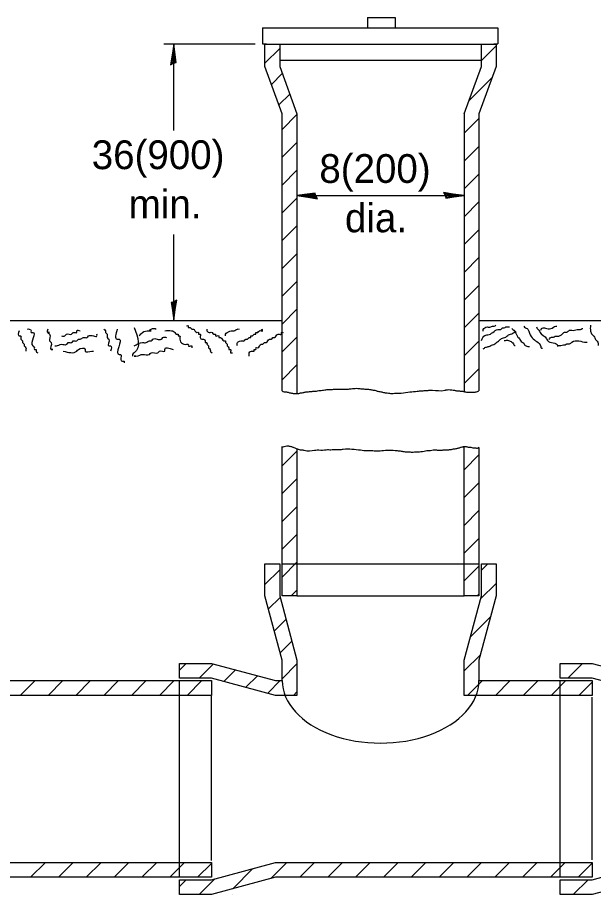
# Model space of a CAD drawing. Extents: x 116921 to 126621, y 61351 to 76334.
# Drawn here: x 125291.1 to 125431.1, y 61514.1 to 61727.3 of the extents above; entities that cross this region are included whole.
import ezdxf

# ---------------------------------------------------------------- set-up
doc = ezdxf.new("R2010")
doc.units = 0
doc.layers.add('Default', color=7, linetype='Continuous')
doc.layers.add('Sheets_General Details', color=7, linetype='Continuous')

msp = doc.modelspace()

# ---------------------------------------------------------------- linework, layer by layer
at = {"layer": 'Default'}
for points in [[(125329.01, 61716.26), (125329.69, 61716.42), (125329.4, 61718.36), (125329.07, 61720.85), (125328.71, 61718.19), (125328.3, 61715.85), (125329.01, 61716.26), (125329.46, 61716.47), (125329.07, 61719.18), (125328.55, 61716.22), (125329.13, 61716.65), (125329.05, 61717.9), (125328.87, 61716.7)], [(125363.62, 61683.95), (125363.46, 61684.64), (125361.52, 61684.34), (125359.03, 61684.02), (125361.69, 61683.65), (125364.03, 61683.24), (125363.62, 61683.95), (125363.41, 61684.4), (125360.7, 61684.01), (125363.66, 61683.49), (125363.23, 61684.08), (125361.98, 61684), (125363.18, 61683.82)], [(125395.09, 61684.09), (125395.25, 61683.4), (125397.19, 61683.7), (125399.68, 61684.02), (125397.02, 61684.38), (125394.68, 61684.79), (125395.09, 61684.09), (125395.3, 61683.63), (125398.01, 61684.02), (125395.05, 61684.54), (125395.48, 61683.96), (125396.73, 61684.04), (125395.53, 61684.22)], [(125329.14, 61658.2), (125328.45, 61658.05), (125328.75, 61656.11), (125329.07, 61653.61), (125329.44, 61656.28), (125329.85, 61658.61), (125329.14, 61658.2), (125328.69, 61658), (125329.08, 61655.29), (125329.6, 61658.25), (125329.01, 61657.81), (125329.09, 61656.57), (125329.27, 61657.77)]]:
    msp.add_lwpolyline(points, dxfattribs=at)
at = {"layer": 'Sheets_General Details'}
for p, q in [((125376.16, 61727.32), (125376.16, 61724.79)), ((125376.16, 61727.32), (125382.91, 61727.32)), ((125382.91, 61727.32), (125382.91, 61724.79)), ((125350.67, 61724.79), (125407.89, 61724.79)), ((125350.67, 61724.79), (125350.67, 61720.89)), ((125407.89, 61724.79), (125407.89, 61720.89)), ((125348.86, 61720.85), (125326.68, 61720.85)), ((125329.07, 61699.88), (125329.07, 61720.85)), ((125350.67, 61720.89), (125351.66, 61720.89)), ((125351.25, 61715.42), (125351.25, 61720.85)), ((125351.25, 61720.85), (125354.84, 61720.85)), ((125354.84, 61720.85), (125403.87, 61720.85)), ((125354.84, 61720.85), (125354.84, 61715.42)), ((125403.87, 61715.42), (125403.87, 61720.85)), ((125403.87, 61720.85), (125407.46, 61720.85)), ((125406.88, 61720.89), (125407.89, 61720.89)), ((125407.46, 61720.85), (125407.46, 61715.42)), ((125355.44, 61703.91), (125351.25, 61715.42)), ((125354.84, 61716.97), (125403.87, 61716.97)), ((125354.84, 61715.42), (125359.03, 61703.91)), ((125399.68, 61703.91), (125403.87, 61715.42)), ((125407.46, 61715.42), (125403.27, 61703.91)), ((125355.44, 61636.5), (125355.44, 61703.91)), ((125359.03, 61703.91), (125359.03, 61635.91)), ((125399.68, 61703.91), (125399.68, 61636.35)), ((125403.27, 61703.91), (125403.27, 61636.5)), ((125359.03, 61684.02), (125399.68, 61684.02)), ((125329.07, 61653.61), (125329.07, 61674.59)), ((125205.96, 61653.61), (125355.44, 61653.61)), ((125403.27, 61653.61), (125558.8, 61653.61)), ((125355.44, 61586.66), (125355.44, 61623.03)), ((125359.03, 61622.52), (125359.03, 61586.66)), ((125399.68, 61586.66), (125399.68, 61623.03)), ((125403.27, 61622.78), (125403.27, 61586.66)), ((125351.25, 61586.66), (125351.25, 61594.44)), ((125351.25, 61594.44), (125354.84, 61594.44)), ((125354.84, 61594.44), (125354.84, 61586.66)), ((125355.44, 61594.44), (125403.27, 61594.44)), ((125403.87, 61594.44), (125407.46, 61594.44)), ((125403.87, 61586.66), (125403.87, 61594.44)), ((125407.46, 61594.44), (125407.46, 61586.66)), ((125355.44, 61571.05), (125351.25, 61586.66)), ((125354.84, 61586.66), (125359.03, 61571.05)), ((125359.03, 61586.66), (125355.44, 61586.66)), ((125359.03, 61586.66), (125399.68, 61586.66)), ((125399.68, 61571.05), (125403.87, 61586.66)), ((125403.27, 61586.66), (125399.68, 61586.66)), ((125407.46, 61586.66), (125403.27, 61571.05)), ((125330.45, 61566.67), (125330.45, 61570.25)), ((125330.45, 61570.25), (125338.22, 61570.25)), ((125338.22, 61570.25), (125353.84, 61566.07)), ((125355.44, 61566.07), (125355.44, 61571.05)), ((125359.03, 61571.05), (125359.03, 61562.48)), ((125399.68, 61562.48), (125399.68, 61571.05)), ((125403.27, 61571.05), (125403.27, 61566.07)), ((125423, 61566.67), (125423, 61570.25)), ((125423, 61570.25), (125430.77, 61570.25)), ((125430.77, 61570.25), (125446.39, 61566.07)), ((125203.83, 61566.07), (125338.22, 61566.07)), ((125338.22, 61566.67), (125330.45, 61566.67)), ((125330.45, 61518.24), (125330.45, 61566.07)), ((125353.84, 61562.48), (125338.22, 61566.67)), ((125338.22, 61566.07), (125338.22, 61562.48)), ((125353.84, 61566.07), (125355.44, 61566.07)), ((125403.27, 61566.07), (125430.77, 61566.07)), ((125430.77, 61566.67), (125423, 61566.67)), ((125423, 61518.24), (125423, 61566.07)), ((125446.39, 61562.48), (125430.77, 61566.67)), ((125430.77, 61566.07), (125430.77, 61562.48)), ((125338.22, 61562.48), (125203.52, 61562.48)), ((125338.22, 61522.28), (125338.22, 61562.26)), ((125359.03, 61562.48), (125353.84, 61562.48)), ((125430.77, 61562.48), (125399.68, 61562.48)), ((125430.77, 61522.51), (125430.77, 61562.03)), ((125203.36, 61521.83), (125338.22, 61521.83)), ((125338.22, 61517.64), (125353.84, 61521.83)), ((125338.22, 61521.83), (125338.22, 61518.24)), ((125353.84, 61521.83), (125430.77, 61521.83)), ((125430.77, 61521.83), (125430.77, 61518.24)), ((125430.77, 61517.64), (125446.39, 61521.83)), ((125338.22, 61518.24), (125203.52, 61518.24)), ((125330.45, 61514.05), (125330.45, 61517.64)), ((125330.45, 61517.64), (125338.22, 61517.64)), ((125353.84, 61518.24), (125338.22, 61514.05)), ((125430.77, 61518.24), (125353.84, 61518.24)), ((125423, 61517.64), (125430.77, 61517.64)), ((125423, 61514.05), (125423, 61517.64)), ((125446.39, 61518.24), (125430.77, 61514.05)), ((125338.22, 61514.05), (125330.45, 61514.05)), ((125343.48, 61514.05), (125343.48, 61514.05)), ((125430.77, 61514.05), (125423, 61514.05))]:
    msp.add_line(p, q, dxfattribs=at)
for points in [[(125351.25, 61716.23), (125354.84, 61719.82)], [(125403.87, 61716.88), (125407.46, 61720.47)], [(125352.84, 61711.05), (125355.47, 61713.68)], [(125400.84, 61707.09), (125406.48, 61712.73)], [(125354.65, 61706.09), (125357.28, 61708.72)], [(125355.44, 61700.12), (125359.03, 61703.71)], [(125399.68, 61699.17), (125403.27, 61702.76)], [(125355.44, 61693.36), (125359.03, 61696.94)], [(125399.68, 61692.41), (125403.27, 61695.99)], [(125355.44, 61686.59), (125359.03, 61690.18)], [(125399.68, 61685.64), (125403.27, 61689.23)], [(125355.44, 61679.83), (125359.03, 61683.42)], [(125399.68, 61678.88), (125403.27, 61682.47)], [(125355.44, 61673.06), (125359.03, 61676.65)], [(125399.68, 61672.11), (125403.27, 61675.7)], [(125355.44, 61666.3), (125359.03, 61669.89)], [(125399.68, 61665.35), (125403.27, 61668.94)], [(125355.44, 61659.54), (125359.03, 61663.12)], [(125399.68, 61658.59), (125403.27, 61662.17)], [(125355.44, 61652.77), (125359.03, 61656.36)], [(125399.68, 61651.82), (125403.27, 61655.41)], [(125355.44, 61646.01), (125359.03, 61649.59)], [(125399.68, 61645.06), (125403.27, 61648.65)], [(125355.44, 61639.25), (125359.03, 61642.83)], [(125399.68, 61638.29), (125403.27, 61641.88)], [(125355.44, 61618.3), (125359.03, 61621.88)], [(125399.68, 61617.34), (125403.27, 61620.93)], [(125355.44, 61611.53), (125359.03, 61615.12)], [(125399.68, 61610.58), (125403.27, 61614.17)], [(125355.44, 61604.77), (125359.03, 61608.35)], [(125399.68, 61603.82), (125403.27, 61607.4)], [(125355.44, 61598), (125359.03, 61601.59)], [(125399.68, 61597.05), (125403.27, 61600.64)], [(125355.44, 61591.24), (125359.03, 61594.83)], [(125399.68, 61590.29), (125403.27, 61593.87)], [(125403.87, 61592.89), (125405.42, 61594.44)], [(125351.25, 61589.4), (125354.84, 61592.99)], [(125403.67, 61585.92), (125407.46, 61589.71)], [(125357.63, 61586.66), (125359.03, 61588.06)], [(125402.83, 61586.66), (125403.27, 61587.11)], [(125352.1, 61583.49), (125354.93, 61586.31)], [(125353.54, 61578.15), (125356.37, 61580.98)], [(125401.19, 61576.69), (125406.09, 61581.58)], [(125354.96, 61572.82), (125357.79, 61575.65)], [(125399.68, 61568.41), (125403.62, 61572.34)], [(125330.45, 61568.6), (125332.11, 61570.25)], [(125335.29, 61566.67), (125338.73, 61570.12)], [(125355.44, 61566.53), (125359.03, 61570.11)], [(125424.84, 61566.66), (125428.43, 61570.25)], [(125341.24, 61565.86), (125344.07, 61568.69)], [(125291.76, 61562.48), (125295.35, 61566.07)], [(125298.53, 61562.48), (125302.11, 61566.07)], [(125305.29, 61562.48), (125308.87, 61566.07)], [(125312.06, 61562.48), (125315.64, 61566.07)], [(125318.82, 61562.48), (125322.4, 61566.07)], [(125325.58, 61562.48), (125329.17, 61566.07)], [(125332.35, 61562.48), (125335.93, 61566.07)], [(125346.57, 61564.43), (125349.4, 61567.26)], [(125351.91, 61563), (125354.98, 61566.07)], [(125400.52, 61562.48), (125404.1, 61566.07)], [(125407.28, 61562.48), (125410.87, 61566.07)], [(125414.05, 61562.48), (125417.63, 61566.07)], [(125420.81, 61562.48), (125424.4, 61566.07)], [(125427.57, 61562.48), (125430.77, 61565.68)], [(125358.16, 61562.48), (125359.03, 61563.35)], [(125294.28, 61518.24), (125297.87, 61521.83)], [(125301.05, 61518.24), (125304.63, 61521.83)], [(125307.81, 61518.24), (125311.4, 61521.83)], [(125314.58, 61518.24), (125318.16, 61521.82)], [(125321.34, 61518.24), (125324.93, 61521.83)], [(125328.11, 61518.24), (125331.69, 61521.82)], [(125334.87, 61518.24), (125338.22, 61521.59)], [(125352.66, 61517.92), (125356.56, 61521.83)], [(125359.74, 61518.24), (125363.33, 61521.83)], [(125366.51, 61518.24), (125370.09, 61521.83)], [(125373.27, 61518.24), (125376.85, 61521.82)], [(125380.03, 61518.24), (125383.62, 61521.83)], [(125386.79, 61518.24), (125390.39, 61521.83)], [(125393.56, 61518.24), (125397.15, 61521.83)], [(125400.32, 61518.24), (125403.91, 61521.83)], [(125407.09, 61518.24), (125410.68, 61521.83)], [(125413.85, 61518.24), (125417.44, 61521.83)], [(125420.62, 61518.24), (125424.21, 61521.83)], [(125427.38, 61518.24), (125430.77, 61521.63)], [(125343.42, 61515.45), (125348.32, 61520.35)], [(125330.45, 61516.01), (125332.08, 61517.64)], [(125335.26, 61514.05), (125339.08, 61517.87)], [(125423, 61517.62), (125423.02, 61517.64)], [(125426.19, 61514.05), (125429.78, 61517.64)]]:
    msp.add_lwpolyline(points, dxfattribs=at)
msp.add_ellipse((125379.36, 61566.07), major_axis=(-23.91, 0), ratio=0.635939, start_param=0, end_param=3.141593, dxfattribs=at)
for points in [[(125291.5, 61651.15), (125291.5, 61649.91), (125291.91, 61649.91), (125291.91, 61649.09), (125292.32, 61648.68), (125292.32, 61648.27), (125292.74, 61647.86), (125292.74, 61647.45), (125293.15, 61647.03), (125293.15, 61646.62), (125293.15, 61646.21)], [(125293.56, 61651.56), (125293.97, 61651.56), (125294.38, 61651.15), (125294.38, 61650.74), (125294.79, 61650.74), (125294.79, 61647.45), (125295.2, 61647.03), (125295.2, 61646.62), (125295.61, 61646.62), (125295.61, 61646.21), (125296.03, 61645.8)], [(125298.49, 61651.56), (125298.49, 61650.74), (125298.9, 61650.74), (125298.49, 61650.74), (125298.9, 61650.32), (125298.9, 61648.68), (125299.32, 61648.27), (125299.32, 61646.62), (125299.72, 61646.62), (125299.32, 61646.62)], [(125301.78, 61649.91), (125302.6, 61649.91), (125303.02, 61650.32), (125304.25, 61650.32), (125304.66, 61650.74), (125305.48, 61650.74), (125305.48, 61651.15), (125306.31, 61651.15)], [(125312.06, 61651.56), (125312.48, 61651.15), (125312.48, 61650.74), (125312.89, 61650.32), (125312.89, 61649.5), (125313.3, 61649.09), (125313.3, 61647.45), (125313.71, 61647.45), (125313.71, 61646.21)], [(125315.35, 61651.56), (125315.35, 61649.09), (125315.77, 61649.09), (125315.77, 61645.39), (125316.18, 61645.39), (125316.18, 61644.15), (125316.59, 61643.74), (125317, 61643.74), (125317, 61643.33)], [(125319.47, 61651.97), (125319.47, 61645.8), (125319.05, 61645.39), (125319.05, 61644.98)], [(125320.7, 61649.91), (125321.52, 61650.74), (125323.17, 61651.15), (125323.58, 61651.15), (125323.17, 61651.15), (125323.58, 61651.56), (125324.81, 61651.56)], [(125326.87, 61651.15), (125328.51, 61651.15), (125329.34, 61650.74), (125329.75, 61650.32), (125330.16, 61650.32), (125330.16, 61649.91), (125330.57, 61649.91), (125330.57, 61649.5), (125332.21, 61647.86), (125332.62, 61647.86), (125332.62, 61647.45), (125333.45, 61647.45), (125333.45, 61647.03)], [(125332.21, 61652.38), (125332.62, 61652.38), (125332.62, 61651.97), (125333.03, 61651.97), (125333.45, 61651.56), (125333.86, 61651.56), (125334.68, 61650.74), (125335.09, 61650.74), (125335.09, 61650.32), (125335.5, 61650.32), (125335.5, 61649.5), (125335.91, 61649.09), (125336.33, 61649.09), (125336.74, 61648.68), (125336.74, 61648.27), (125337.15, 61648.27), (125337.15, 61647.86), (125337.56, 61647.45), (125337.56, 61647.03), (125337.97, 61646.62), (125337.97, 61646.21), (125338.38, 61645.8)], [(125337.15, 61651.56), (125337.15, 61651.15), (125337.97, 61650.74), (125338.38, 61650.74), (125338.79, 61650.32), (125339.2, 61650.32), (125339.2, 61649.91), (125340.03, 61649.91), (125340.03, 61649.5), (125340.44, 61649.5), (125341.26, 61648.68), (125341.67, 61648.68), (125341.67, 61648.27), (125342.08, 61647.86), (125342.08, 61647.45), (125342.49, 61647.03), (125342.49, 61646.62), (125342.9, 61646.62), (125342.9, 61645.8), (125343.32, 61645.8)], [(125341.67, 61649.91), (125341.67, 61650.32), (125342.08, 61650.74), (125343.32, 61651.15), (125343.73, 61651.15), (125344.55, 61651.56), (125344.96, 61651.56)], [(125344.55, 61647.45), (125344.55, 61648.27), (125345.78, 61648.68), (125346.2, 61648.68), (125346.61, 61649.09), (125347.02, 61649.09), (125347.43, 61649.5), (125347.84, 61649.5), (125347.84, 61649.91), (125348.25, 61649.91), (125348.66, 61650.32), (125349.07, 61650.32), (125349.07, 61650.74), (125349.48, 61650.74), (125349.9, 61651.15), (125350.31, 61651.15), (125350.72, 61651.15), (125350.31, 61651.15), (125350.72, 61651.56)], [(125403.88, 61648.78), (125404.7, 61650.01), (125405.72, 61650.22), (125408.19, 61651.45), (125408.6, 61651.45), (125409.02, 61651.87), (125409.43, 61651.87), (125409.84, 61652.07), (125410.66, 61652.07)], [(125404.29, 61651.04), (125404.29, 61651.45), (125405.31, 61652.07), (125406.14, 61652.07), (125406.55, 61652.28), (125406.96, 61652.28), (125407.37, 61652.48)], [(125404.29, 61646.72), (125404.9, 61647.13), (125405.72, 61647.34), (125406.55, 61647.75), (125407.16, 61647.96), (125407.58, 61648.37), (125407.99, 61648.58), (125408.4, 61648.99), (125409.22, 61649.4), (125409.84, 61649.6), (125410.25, 61650.01), (125410.66, 61650.22), (125411.28, 61650.43), (125411.69, 61650.63), (125412.31, 61651.04)], [(125411.28, 61651.66), (125412.1, 61650.84), (125412.72, 61649.6), (125413.13, 61649.19), (125413.33, 61648.78), (125413.74, 61648.37), (125414.16, 61648.16), (125414.36, 61647.75), (125415.18, 61647.34), (125415.59, 61647.34)], [(125414.16, 61652.28), (125414.57, 61651.87), (125414.98, 61651.66), (125415.39, 61651.04), (125416.21, 61649.4), (125418.27, 61647.34), (125418.47, 61646.93), (125418.68, 61646.93)], [(125417.24, 61652.07), (125417.44, 61651.66), (125417.86, 61651.25), (125418.06, 61650.84), (125419.71, 61649.19), (125419.91, 61648.78), (125422.38, 61647.55), (125422.38, 61647.34)], [(125418.27, 61651.25), (125418.47, 61651.66), (125420.74, 61651.66), (125421.97, 61652.28), (125422.17, 61652.28)], [(125420.32, 61648.99), (125420.94, 61649.6), (125421.35, 61649.6), (125421.76, 61649.81), (125422.38, 61649.81), (125423.61, 61650.43), (125424.23, 61650.84), (125424.64, 61650.84), (125425.26, 61651.25), (125426.49, 61651.25), (125427.11, 61651.45), (125427.93, 61651.45), (125428.34, 61651.66), (125428.55, 61651.66)], [(125430.4, 61652.48), (125430.4, 61651.04), (125430.81, 61650.22), (125431.22, 61649.81), (125431.63, 61648.99), (125432.04, 61648.58), (125432.25, 61648.16), (125432.25, 61647.55)], [(125300.14, 61647.45), (125300.55, 61647.45), (125301.78, 61647.86), (125303.02, 61647.86), (125303.43, 61648.27), (125304.25, 61648.27), (125304.66, 61648.68), (125305.48, 61648.68), (125305.9, 61649.09), (125306.31, 61649.09), (125307.13, 61649.5), (125307.95, 61649.5), (125308.36, 61649.91), (125310.42, 61649.91), (125310.42, 61650.32)], [(125319.47, 61647.45), (125321.52, 61648.27), (125322.34, 61648.27), (125323.17, 61648.68), (125323.58, 61648.68), (125323.99, 61649.09), (125326.05, 61649.09), (125326.46, 61649.5), (125327.28, 61649.5)], [(125347.43, 61644.98), (125347.43, 61645.8), (125348.25, 61646.21), (125348.66, 61646.21), (125348.66, 61646.62), (125349.07, 61646.62), (125349.07, 61647.03), (125349.48, 61647.03), (125350.31, 61647.86), (125350.72, 61647.86), (125351.13, 61648.27), (125351.54, 61648.27), (125352.36, 61649.09), (125352.78, 61649.09), (125353.19, 61649.5), (125353.6, 61649.5), (125354.42, 61650.32), (125355.24, 61650.32), (125355.24, 61650.74), (125355.65, 61650.74)], [(125409.43, 61648.78), (125410.46, 61648.78), (125411.28, 61648.37), (125411.69, 61647.96), (125411.89, 61647.55), (125412.1, 61647.55)], [(125422.58, 61647.55), (125423.2, 61647.55), (125423.82, 61647.75), (125424.23, 61647.75), (125424.64, 61647.96), (125425.26, 61647.96), (125425.87, 61648.37), (125429.37, 61648.37), (125429.58, 61648.37)], [(125302.19, 61646.21), (125305.48, 61646.21), (125305.9, 61646.62), (125307.54, 61646.62), (125307.54, 61646.21), (125309.18, 61646.21), (125309.59, 61646.21)], [(125319.88, 61644.98), (125319.47, 61644.98), (125319.88, 61644.98), (125321.52, 61645.39), (125323.17, 61645.39), (125323.58, 61645.8), (125325.22, 61645.8), (125325.63, 61646.21), (125326.87, 61646.21), (125326.87, 61646.62), (125328.92, 61646.62)], [(125355.44, 61636.5), (125355.88, 61636.33), (125356.23, 61636.33), (125357.08, 61636.12), (125357.43, 61636.05), (125357.71, 61635.98), (125358.13, 61635.91), (125359.47, 61635.91), (125359.75, 61635.98), (125360.1, 61636.05), (125360.52, 61636.12), (125360.8, 61636.2), (125361.22, 61636.26), (125361.51, 61636.26), (125361.86, 61636.33), (125362.28, 61636.41), (125362.7, 61636.41), (125363.05, 61636.47), (125363.48, 61636.47), (125364.6, 61636.62), (125365.23, 61636.68), (125365.79, 61636.76), (125366.29, 61636.83), (125366.71, 61636.83), (125367.13, 61636.83), (125367.48, 61636.83), (125367.9, 61636.9), (125369.66, 61636.9), (125370.43, 61636.97), (125371.35, 61636.97), (125372.19, 61637.04), (125372.89, 61637.11), (125374.09, 61637.11), (125374.58, 61637.04), (125375, 61637.04), (125375.5, 61636.97), (125375.92, 61636.97), (125376.41, 61636.9), (125376.97, 61636.83), (125377.33, 61636.76), (125378.17, 61636.62), (125378.52, 61636.47), (125378.94, 61636.41), (125379.44, 61636.33), (125379.86, 61636.2), (125380.7, 61636.05), (125381.26, 61635.98), (125381.75, 61635.91), (125382.39, 61635.91), (125383.09, 61635.98), (125383.86, 61635.98), (125385.97, 61636.2), (125387.87, 61636.41), (125388.57, 61636.47), (125389.14, 61636.55), (125389.7, 61636.55), (125390.19, 61636.62), (125390.68, 61636.62), (125391.1, 61636.68), (125391.59, 61636.68), (125391.95, 61636.68), (125394.97, 61636.68), (125395.25, 61636.76), (125396.66, 61636.76), (125397.36, 61636.68), (125397.64, 61636.62), (125398.06, 61636.55), (125398.42, 61636.55), (125398.69, 61636.47), (125399.33, 61636.47), (125399.75, 61636.33), (125400.03, 61636.26), (125400.38, 61636.2), (125401.86, 61636.2), (125402.14, 61636.2), (125402.49, 61636.26), (125403.27, 61636.5)], [(125355.44, 61622.87), (125355.88, 61622.99), (125356.58, 61623.13), (125357.01, 61623.13), (125357.29, 61623.06), (125357.71, 61622.99), (125357.99, 61622.85), (125358.27, 61622.78), (125358.83, 61622.5), (125359.12, 61622.43), (125359.54, 61622.29), (125360.1, 61622.15), (125360.45, 61622.15), (125360.8, 61622.08), (125363.33, 61622.08), (125363.9, 61622.15), (125365.73, 61622.15), (125366.15, 61622.22), (125367.27, 61622.22), (125367.9, 61622.29), (125369.87, 61622.29), (125370.29, 61622.36), (125372.4, 61622.36), (125374.51, 61622.15), (125375.99, 61622.01), (125377.47, 61622.01), (125378.17, 61621.94), (125378.87, 61621.94), (125379.64, 61622.01), (125383.37, 61622.01), (125384.36, 61621.87), (125384.78, 61621.8), (125385.34, 61621.73), (125385.9, 61621.66), (125386.53, 61621.66), (125387.03, 61621.59), (125387.59, 61621.66), (125388.15, 61621.66), (125388.79, 61621.73), (125389.56, 61621.8), (125390.26, 61621.94), (125390.89, 61622.01), (125391.46, 61622.01), (125392.16, 61622.15), (125392.93, 61622.15), (125393.28, 61622.08), (125393.56, 61622.08), (125393.91, 61622.08), (125394.27, 61622.08), (125394.55, 61622.15), (125395.11, 61622.15), (125395.39, 61622.22), (125395.95, 61622.22), (125396.23, 61622.29), (125396.59, 61622.29), (125396.87, 61622.36), (125397.71, 61622.5), (125398.06, 61622.57), (125398.34, 61622.64), (125398.69, 61622.78), (125398.98, 61622.85), (125399.4, 61622.92), (125399.68, 61622.99), (125400.03, 61622.99), (125400.31, 61622.92), (125400.66, 61622.85), (125401.02, 61622.85), (125402.07, 61622.64), (125402.49, 61622.64), (125402.91, 61622.57), (125403.27, 61622.87)]]:
    msp.add_spline(points, degree=3, dxfattribs=at)

# ---------------------------------------------------------------- texts
for s, p in [('36(900)', (125309.14, 61690.45)), ('8(200)', (125364.47, 61687.1)), ('min.', (125318.13, 61678.45)), ('dia.', (125370.7, 61675.1))]:
    msp.add_text(s, height=7, dxfattribs=at).set_placement(p)

doc.saveas('drawing.dxf')
